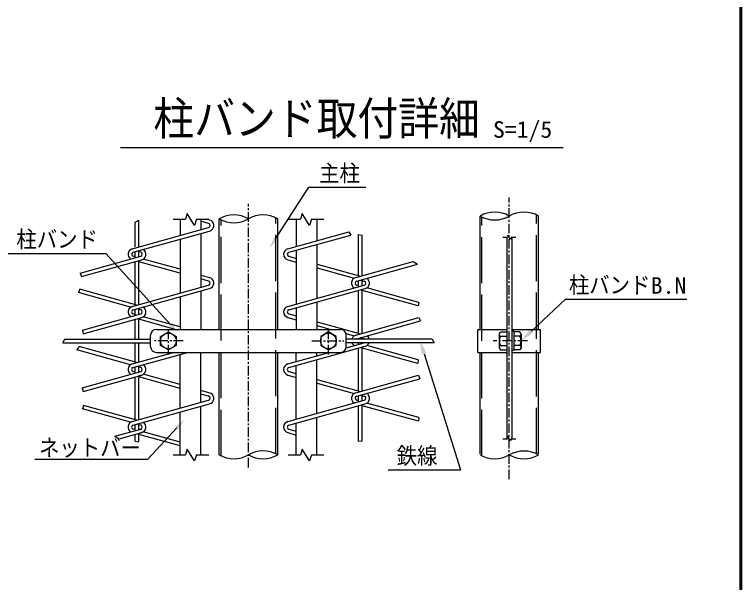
# Model space of a CAD drawing. Units: millimetres, scale not verified, with parts at other scales. Extents: x -4425 to 4425, y -3150 to 3150.
# Drawn here: x 2305 to 4200, y 48 to 1527 of the extents above; entities that cross this region are included whole.
import ezdxf
from ezdxf.enums import TextEntityAlignment as Align

# ---------------------------------------------------------------- set-up
doc = ezdxf.new("R2010")
doc.units = ezdxf.units.MM
doc.header["$LTSCALE"] = 20
doc.linetypes.add('DASHED', pattern=[7.5, 6, -1.5])
doc.linetypes.add('USER1', pattern=[2, 1.25, -0.25, 0.25, -0.25])
for name, color, linetype, lineweight in [('0-0_SUNPOU', 1, 'Continuous', 25), ('0-2_KOUZOU', 7, 'Continuous', 25), ('0-3_AMI', 3, 'Continuous', 25), ('0-4_BUHIN', 7, 'Continuous', 25), ('0-5_BOLT', 3, 'Continuous', 25), ('0-9_WAKU', 7, 'Continuous', 25)]:
    doc.layers.add(name, color=color, linetype=linetype, lineweight=lineweight)
doc.styles.add('ＭＳ ゴシック', font='')
doc.styles.get('ＭＳ ゴシック').set_extended_font_data('MS Gothic')

msp = doc.modelspace()

# ---------------------------------------------------------------- linework, layer by layer
at = {"layer": '0-0_SUNPOU'}
for p, q in [((2580.92, 1181.27), (3735.37, 1181.27)), ((2985.44, 943.26), (3072.61, 1077.18)), ((3072.61, 1077.18), (3221.16, 1077.18)), ((2288.09, 905.27), (2543.33, 905.27)), ((2710.85, 721.24), (2543.33, 905.27)), ((3652.66, 702.96), (3741.04, 786.07)), ((3741.04, 786.07), (4057.88, 786.07)), ((3372.57, 643.55), (3467.61, 341.57)), ((2727.97, 450.52), (2652.34, 369.19)), ((2358.38, 369.19), (2652.34, 369.19)), ((3279.33, 341.57), (3467.61, 341.57))]:
    msp.add_line(p, q, dxfattribs=at)
for points in [[(2989.63, 940.54), (2969.08, 918.12), (2981.25, 945.99)], [(2714.55, 724.61), (2731.05, 699.06), (2707.16, 717.88)], [(3656.95, 698.41), (3625.35, 677.27), (3648.38, 707.52)], [(3366.61, 641.68), (3361.31, 679.32), (3378.53, 645.43)], [(2724.31, 453.93), (2748.4, 472.49), (2731.63, 447.12)]]:
    msp.add_solid(points, dxfattribs=at)
at = {"layer": '0-2_KOUZOU', "color": 1, "linetype": 'USER1'}
for p, q in [((3594.6, 317.5), (3594.6, 1050.52)), ((2914.85, 347.61), (2914.85, 1033.89)), ((2706.29, 642.01), (2706.29, 712.25)), ((3123.41, 642.01), (3123.41, 712.25))]:
    msp.add_line(p, q, dxfattribs=at)
at = {"layer": '0-2_KOUZOU', "color": 3, "linetype": 'DASHED'}
for p, q in [((3666, 382.89), (3666, 1005.01)), ((2843.45, 378.03), (2843.45, 992.69)), ((2986.25, 383.12), (2986.25, 997.79)), ((3523.2, 377.79), (3523.2, 999.91))]:
    msp.add_line(p, q, dxfattribs=at)
at = {"layer": '0-2_KOUZOU'}
for p, q in [((2718.35, 993.97), (2750.85, 993.97)), ((2736.42, 993.97), (2736.42, 951.91)), ((2779.34, 993.97), (2811.58, 993.97)), ((2790.38, 993.97), (2790.37, 966.9)), ((2838.65, 707.27), (2838.65, 995.24)), ((2991.05, 707.27), (2991.05, 995.24)), ((3018.26, 993.97), (3050.77, 993.97)), ((3039.32, 993.97), (3039.32, 923.37)), ((3079.26, 993.97), (3111.5, 993.97)), ((3093.28, 993.97), (3093.28, 938.36)), ((3518.4, 707.27), (3518.4, 1002.46)), ((3670.8, 707.27), (3670.8, 1002.46)), ((2790.37, 956.94), (2790.37, 816.9)), ((2736.42, 941.95), (2736.41, 801.91)), ((3039.32, 913.4), (3039.32, 773.37)), ((3093.28, 928.39), (3093.28, 788.36)), ((2790.37, 806.94), (2790.37, 707.28)), ((2736.41, 791.95), (2736.41, 707.28)), ((3093.28, 778.39), (3093.28, 707.28)), ((3039.32, 763.41), (3039.32, 707.28)), ((2790.37, 516.9), (2790.37, 647.27)), ((2838.65, 380.58), (2838.65, 647.27)), ((2991.05, 380.58), (2991.05, 647.27)), ((3039.32, 623.37), (3039.32, 647.27)), ((3093.28, 638.36), (3093.28, 647.27)), ((3518.4, 382.17), (3518.4, 647.27)), ((3670.8, 382.17), (3670.8, 647.27)), ((2736.41, 501.91), (2736.41, 641.95)), ((3093.28, 488.36), (3093.28, 628.39)), ((3039.32, 473.37), (3039.32, 613.41)), ((2790.37, 380.58), (2790.37, 506.94)), ((2736.42, 380.58), (2736.41, 491.95)), ((3093.28, 380.58), (3093.28, 478.39)), ((3039.32, 380.58), (3039.32, 463.4)), ((2718.35, 380.58), (2750.85, 380.58)), ((2779.34, 380.58), (2811.58, 380.58)), ((3018.26, 380.58), (3050.77, 380.58)), ((3079.26, 380.58), (3111.5, 380.58))]:
    msp.add_line(p, q, dxfattribs=at)
at = {"layer": '0-2_KOUZOU', "color": 3}
for p, q in [((3578.27, 947.27), (3589.88, 947.27)), ((3600.06, 947.27), (3611.57, 947.27)), ((3578.06, 422.69), (3589.67, 422.69)), ((3599.84, 422.69), (3611.35, 422.69))]:
    msp.add_line(p, q, dxfattribs=at)
at = {"layer": '0-2_KOUZOU'}
for points in [[(2779.34, 993.97), (2773.94, 978.02), (2754.71, 1009.08), (2750.85, 993.97)], [(3079.26, 993.97), (3073.86, 978.02), (3054.62, 1009.08), (3050.77, 993.97)], [(2779.34, 380.58), (2773.94, 364.63), (2754.71, 395.69), (2750.85, 380.58)], [(3079.26, 380.58), (3073.86, 364.63), (3054.62, 395.69), (3050.77, 380.58)]]:
    msp.add_lwpolyline(points, dxfattribs=at)
at = {"layer": '0-2_KOUZOU', "color": 3}
for points in [[(3600.06, 947.27), (3598.13, 941.57), (3591.26, 952.67), (3589.88, 947.27)], [(3599.84, 422.69), (3597.91, 417), (3591.04, 428.09), (3589.67, 422.69)]]:
    msp.add_lwpolyline(points, dxfattribs=at)
at = {"layer": '0-2_KOUZOU'}
for centre, start, end in [((2876.75, 929.25), 60, 120), ((2952.95, 929.25), 60, 120), ((3556.5, 936.47), 60, 120), ((3632.7, 936.47), 60, 120), ((2876.75, 1061.23), 240, 300), ((3556.5, 1068.45), 240, 300), ((2876.75, 446.57), 240, 300), ((2952.95, 314.59), 60, 120), ((2952.95, 446.57), 240, 300), ((3556.5, 446.33), 240, 300), ((3632.7, 314.35), 60, 120), ((3632.7, 446.33), 240, 300)]:
    msp.add_arc(centre, 76.2, start, end, dxfattribs=at)
at = {"layer": '0-3_AMI'}
for p, q in [((2619.4, 986.71), (2629, 991.5)), ((2619.4, 922.08), (2619.4, 986.71)), ((2629, 922.08), (2629, 991.5)), ((2811.02, 983.04), (2790.38, 988.78)), ((2817.78, 990.39), (2804.91, 993.97)), ((2611.79, 917.29), (2811.03, 972.64)), ((2614.35, 908.04), (2813.6, 963.39)), ((3017.45, 917.29), (3176.12, 961.37)), ((3020.01, 908.04), (3181.87, 953)), ((3176.12, 961.37), (3181.87, 953)), ((3202.04, 954.23), (3211.64, 952.9)), ((3202.04, 847.07), (3202.04, 954.23)), ((3211.64, 847.07), (3211.64, 952.9)), ((2634.05, 908.04), (2624.2, 910.78)), ((2476.51, 853.88), (2634.05, 897.64)), ((2619.4, 896.24), (2614.35, 897.64)), ((2619.4, 893.57), (2619.4, 909.45)), ((2629, 896.24), (2629, 909.45)), ((3020.01, 897.64), (3039.32, 892.27)), ((2479.65, 844.79), (2636.62, 888.39)), ((2619.4, 772.07), (2619.4, 883.6)), ((2736.64, 853.7), (2628.99, 883.6)), ((2629, 772.07), (2629, 886.27)), ((2736.64, 863.66), (2640.8, 890.28)), ((3017.45, 888.39), (3039.32, 882.31)), ((3093.53, 877.22), (3206.84, 845.74)), ((3194.43, 842.29), (3344.55, 883.99)), ((3196.99, 833.04), (3355.58, 877.09)), ((3344.55, 883.99), (3355.58, 877.09)), ((2476.51, 853.88), (2479.65, 844.79)), ((3093.53, 867.25), (3190.23, 840.39)), ((2817.78, 840.39), (2790.37, 848)), ((2811.02, 833.04), (2790.37, 838.78)), ((3202.04, 818.57), (3202.04, 834.44)), ((3206.84, 835.78), (3216.69, 833.04)), ((3211.64, 821.23), (3211.64, 834.44)), ((2611.78, 767.29), (2811.03, 822.64)), ((3017.45, 767.29), (3216.69, 822.64)), ((3202.04, 821.23), (3196.99, 822.64)), ((3359.05, 777.62), (3223.45, 815.29)), ((2475.73, 811.98), (2472.14, 803.01)), ((2607.59, 765.39), (2472.14, 803.01)), ((2624.2, 770.74), (2475.73, 811.98)), ((2614.35, 758.04), (2813.59, 813.39)), ((3020.01, 758.04), (3219.26, 813.39)), ((3202.04, 697.07), (3202.04, 808.6)), ((3211.64, 697.07), (3211.64, 811.27)), ((3357.16, 768.18), (3211.64, 808.6)), ((3359.05, 777.62), (3357.16, 768.18)), ((2619.4, 743.57), (2619.4, 759.44)), ((2634.05, 758.04), (2624.2, 760.78)), ((2629, 746.23), (2629, 759.44)), ((2482.67, 705.59), (2634.05, 747.64)), ((2619.4, 746.23), (2614.35, 747.64)), ((2736.64, 713.66), (2640.8, 740.28)), ((3020.01, 747.64), (3039.32, 742.27)), ((2484.34, 696.09), (2636.61, 738.39)), ((2619.4, 682.07), (2619.4, 733.6)), ((2723.76, 707.27), (2628.99, 733.6)), ((2629, 682.07), (2629, 736.27)), ((3017.45, 738.39), (3039.32, 732.31)), ((3093.52, 727.22), (3206.84, 695.74)), ((3194.43, 692.29), (3358.81, 737.95)), ((3196.99, 683.04), (3362.93, 729.13)), ((3358.81, 737.95), (3362.93, 729.13)), ((2482.67, 705.59), (2484.34, 696.09)), ((3093.52, 717.25), (3129.45, 707.27)), ((3169.51, 696.15), (3190.23, 690.39)), ((3202.04, 682.07), (3202.04, 684.44)), ((3206.84, 685.78), (3216.69, 683.04)), ((3211.64, 682.07), (3211.64, 684.44)), ((2435.61, 682.07), (2659.91, 682.07)), ((2619.4, 622.07), (2619.4, 672.47)), ((2629, 622.07), (2629, 672.47)), ((3020.01, 608.04), (3219.26, 663.39)), ((3169.78, 659.61), (3216.69, 672.64)), ((3394.09, 682.07), (3169.79, 682.07)), ((3398.57, 672.47), (3169.79, 672.47)), ((3202.04, 671.23), (3196.99, 672.64)), ((3202.04, 668.57), (3202.04, 672.47)), ((3211.64, 671.23), (3211.64, 672.47)), ((3357.28, 628.11), (3223.45, 665.29)), ((3394.09, 682.07), (3398.57, 672.47)), ((2473.95, 662.48), (2467.26, 654.37)), ((2607.59, 615.39), (2467.26, 654.37)), ((2624.2, 620.74), (2473.95, 662.48)), ((2611.78, 617.29), (2719.72, 647.27)), ((2614.35, 608.04), (2755.59, 647.27)), ((3017.45, 617.29), (3125.39, 647.27)), ((3202.04, 547.07), (3202.04, 658.6)), ((3211.64, 547.07), (3211.64, 661.27)), ((3355.94, 618.52), (3211.64, 658.6)), ((3357.28, 628.11), (3355.94, 618.52)), ((2619.4, 593.57), (2619.4, 609.44)), ((2634.05, 608.04), (2624.2, 610.78)), ((2629, 596.23), (2629, 609.44)), ((2481.19, 555.18), (2634.05, 597.64)), ((2483.6, 545.88), (2636.61, 588.39)), ((2619.4, 596.23), (2614.35, 597.64)), ((2634.05, 597.64), (2629, 596.23)), ((2636.61, 588.39), (2629, 586.27)), ((2736.65, 563.65), (2640.79, 590.28)), ((3017.45, 588.39), (3039.56, 582.24)), ((3020.01, 597.64), (3039.56, 592.21)), ((3194.42, 542.29), (3358.13, 587.76)), ((3358.13, 587.76), (3361.46, 578.73)), ((2619.4, 472.07), (2619.4, 583.6)), ((2736.65, 553.69), (2628.98, 583.6)), ((2629, 472.07), (2629, 586.27)), ((3093.52, 577.22), (3206.84, 545.74)), ((3196.99, 533.04), (3361.46, 578.73)), ((2481.19, 555.18), (2483.6, 545.88)), ((3093.52, 567.26), (3190.23, 540.39)), ((2817.77, 540.39), (2790.61, 547.93)), ((2811.01, 533.04), (2790.61, 538.71)), ((3202.04, 518.57), (3202.04, 534.44)), ((3206.84, 535.78), (3216.69, 533.04)), ((3211.64, 521.23), (3211.64, 534.44)), ((2611.78, 467.29), (2811.03, 522.64)), ((2614.35, 458.04), (2813.59, 513.39)), ((3017.45, 467.29), (3216.69, 522.64)), ((3020.01, 458.04), (3219.26, 513.39)), ((3202.04, 521.23), (3196.99, 522.64)), ((3359.17, 477.59), (3223.45, 515.29)), ((2484.88, 509.44), (2481.84, 500.32)), ((2607.59, 465.39), (2481.84, 500.32)), ((2624.2, 470.74), (2484.88, 509.44)), ((3202.04, 415.11), (3202.04, 508.6)), ((3211.64, 416.26), (3211.64, 511.27)), ((3357.92, 467.97), (3211.64, 508.6)), ((3359.17, 477.59), (3357.92, 467.97)), ((2619.4, 443.57), (2619.4, 459.44)), ((2634.05, 458.04), (2624.2, 460.78)), ((2629, 446.24), (2629, 459.44)), ((2566.79, 428.95), (2634.05, 447.64)), ((2577.72, 422.03), (2636.62, 438.39)), ((2619.4, 446.24), (2614.35, 447.64)), ((2634.05, 447.64), (2629, 446.24)), ((2636.62, 438.39), (2629, 436.27)), ((2629, 414.73), (2629, 436.27)), ((2736.65, 413.66), (2640.8, 440.28)), ((3017.45, 438.39), (3039.55, 432.25)), ((3020.01, 447.64), (3039.55, 442.21)), ((2566.79, 428.95), (2577.72, 422.03)), ((2619.4, 416.36), (2619.4, 433.6)), ((2736.65, 403.69), (2628.98, 433.6)), ((2619.4, 416.36), (2629, 414.73)), ((3211.64, 416.26), (3202.04, 415.11))]:
    msp.add_line(p, q, dxfattribs=at)
msp.add_lwpolyline([(2435.61, 682.07), (2431.12, 672.47), (2659.91, 672.47)], dxfattribs=at)
for centre, radius, start, end in [((2809.58, 977.84), 15, 285.52411, 56.80577), ((2809.58, 977.84), 5.4, 285.52411, 74.47589), ((2615.8, 902.84), 15, 105.52411, 236.80577), ((2632.6, 902.84), 15, 285.52411, 56.80577), ((3021.46, 902.84), 15, 105.52411, 254.47589), ((2615.8, 902.84), 5.4, 105.52411, 254.47589), ((2632.6, 902.84), 5.4, 285.52411, 74.47589), ((3021.46, 902.84), 5.4, 105.52411, 254.47589), ((2809.57, 827.84), 15, 285.52411, 56.80577), ((3198.44, 827.84), 15, 105.52411, 236.80577), ((3215.24, 827.84), 15, 285.52411, 56.80577), ((2809.57, 827.84), 5.4, 285.52411, 74.47589), ((3198.44, 827.84), 5.4, 105.52411, 254.47589), ((3215.24, 827.84), 5.4, 285.52411, 74.47589), ((2615.8, 752.84), 15, 105.52411, 236.80577), ((2615.8, 752.84), 5.4, 105.52411, 254.47589), ((2632.6, 752.84), 5.4, 285.52411, 74.47589), ((2632.6, 752.84), 15, 285.52411, 56.80577), ((3021.46, 752.84), 15, 105.52411, 254.47589), ((3021.46, 752.84), 5.4, 105.52411, 254.47589), ((3198.44, 677.84), 15, 105.52411, 163.59634), ((3198.44, 677.84), 5.4, 105.52411, 128.32998), ((3215.24, 677.84), 5.4, 51.67002, 74.47589), ((3215.24, 677.84), 15, 16.40366, 56.80577), ((3198.44, 677.84), 15, 200.95271, 236.80577), ((3215.24, 677.84), 15, 285.52411, 339.04729), ((2615.8, 602.84), 15, 105.52411, 236.80577), ((2615.8, 602.84), 5.4, 105.52411, 254.47589), ((2632.6, 602.84), 5.4, 285.52411, 74.47589), ((2632.6, 602.84), 15, 285.52411, 56.80577), ((3021.46, 602.84), 15, 105.52411, 254.47589), ((3021.46, 602.84), 5.4, 105.52411, 254.47589), ((2809.56, 527.84), 5.4, 285.52411, 74.47589), ((2809.56, 527.84), 15, 285.52411, 56.80577), ((3198.44, 527.84), 15, 105.52411, 236.80577), ((3198.44, 527.84), 5.4, 105.52411, 254.47589), ((3215.24, 527.84), 5.4, 285.52411, 74.47589), ((3215.24, 527.84), 15, 285.52411, 56.80577), ((2615.8, 452.84), 15, 105.52411, 236.80577), ((2615.8, 452.84), 5.4, 105.52411, 254.47589), ((2632.6, 452.84), 5.4, 285.52411, 74.47589), ((2632.6, 452.84), 15, 285.52411, 56.80577), ((3021.46, 452.84), 15, 105.52411, 254.47589), ((3021.46, 452.84), 5.4, 105.52411, 254.47589)]:
    msp.add_arc(centre, radius, start, end, dxfattribs=at)
at = {"layer": '0-4_BUHIN', "color": 3}
for p, q in [((3587.85, 947.27), (3587.85, 422.69)), ((3601.35, 947.27), (3601.35, 422.69))]:
    msp.add_line(p, q, dxfattribs=at)
at = {"layer": '0-4_BUHIN'}
for p, q in [((2674.79, 707.27), (3154.79, 707.27)), ((3601.35, 707.27), (3676.34, 707.27)), ((3676.34, 647.27), (3676.34, 707.27)), ((2659.79, 662.27), (2659.79, 692.27)), ((3169.79, 662.27), (3169.79, 692.27)), ((2674.79, 647.27), (3154.79, 647.27)), ((3512.85, 647.27), (3587.85, 647.27)), ((3601.35, 647.27), (3676.34, 647.27))]:
    msp.add_line(p, q, dxfattribs=at)
at = {"layer": '0-4_BUHIN', "color": 1, "linetype": 'USER1'}
for p, q in [((2744.68, 677.27), (2665.95, 677.27)), ((3080.21, 677.27), (3163.34, 677.27))]:
    msp.add_line(p, q, dxfattribs=at)
at = {"layer": '0-4_BUHIN'}
msp.add_lwpolyline([(3512.85, 647.27), (3512.85, 707.27), (3587.85, 707.27)], dxfattribs=at)
for centre, start, end in [((2674.79, 692.27), 90, 180), ((3154.79, 692.27), 0, 90), ((2674.79, 662.27), 180, 270), ((3154.79, 662.27), 270, 0)]:
    msp.add_arc(centre, 15, start, end, dxfattribs=at)
at = {"layer": '0-5_BOLT'}
for p, q in [((3606.15, 702.47), (3601.35, 702.47)), ((3601.35, 702.47), (3601.35, 652.07)), ((3606.15, 702.47), (3606.15, 652.07)), ((3568.65, 694.91), (3572.04, 700.79)), ((3568.65, 694.91), (3568.65, 659.63)), ((3572.04, 700.79), (3587.85, 700.79)), ((3572.04, 689.27), (3587.85, 689.27)), ((3621.95, 689.27), (3606.15, 689.27)), ((3625.35, 694.91), (3625.35, 659.63)), ((3572.04, 665.27), (3587.85, 665.27)), ((3621.95, 665.27), (3606.15, 665.27)), ((3568.65, 659.63), (3572.04, 653.75)), ((3572.04, 653.75), (3587.85, 653.75)), ((3606.15, 652.07), (3601.35, 652.07))]:
    msp.add_line(p, q, dxfattribs=at)
at = {"layer": '0-5_BOLT', "color": 1, "linetype": 'USER1'}
msp.add_line((3642, 677.27), (3552.7, 677.27), dxfattribs=at)
at = {"layer": '0-5_BOLT'}
for points in [[(2706.29, 653.75), (2685.92, 665.51), (2685.92, 689.03), (2706.29, 700.79), (2726.65, 689.03), (2726.65, 665.51)], [(3123.41, 653.75), (3143.78, 665.51), (3143.78, 689.03), (3123.41, 700.79), (3103.04, 689.03), (3103.04, 665.51)]]:
    msp.add_lwpolyline(points, close=True, dxfattribs=at)
for points in [[(3625.35, 694.91), (3621.95, 700.79), (3606.15, 700.79)], [(3625.35, 659.63), (3621.95, 653.75), (3606.15, 653.75)]]:
    msp.add_lwpolyline(points, dxfattribs=at)
for centre in [(2706.29, 677.27), (3123.41, 677.27)]:
    msp.add_circle(centre, 20.4, dxfattribs=at)
for centre, radius, start, end in [((3574.52, 694.61), 5.88, 177.032, 245.05701), ((3591.55, 677.27), 22.91, 148.40741, 211.59259), ((3619.47, 694.61), 5.88, 294.94299, 2.968), ((3602.44, 677.27), 22.91, 328.40741, 31.59259), ((3574.52, 659.94), 5.88, 114.94299, 182.968), ((3619.47, 659.94), 5.88, 357.032, 65.05701), ((3574.52, 659.94), 5.88, 177.032, 182.968)]:
    msp.add_arc(centre, radius, start, end, dxfattribs=at)
at = {"layer": '0-9_WAKU'}
msp.add_lwpolyline([(-4050.16, 2924.96), (4199.84, 2924.96), (4199.84, -2925.04), (-4050.16, -2925.04)], close=True, dxfattribs=at)
for points in [[(4197.84, 2922.96), (4197.84, -2923.04), (-4048.16, -2923.04)], [(4195.84, 2920.96), (4195.84, -2921.04), (-4046.16, -2921.04)]]:
    msp.add_lwpolyline(points, dxfattribs=at)

# ---------------------------------------------------------------- texts
at = {"layer": '0-0_SUNPOU', "color": 3, "style": 'ＭＳ ゴシック'}
for s, width, p in [('S=1/5', 1.05, (3552.15, 1193.13)), ('主柱', 0.9, (3099.12, 1079.36)), ('柱バンド', 0.9, (2309.94, 907.44)), ('柱バンド', 0.9, (3749.94, 788.24)), ('B.N', 1.05, (3963.41, 787)), ('ネットバー', 0.9, (2368.97, 364.74)), ('鉄線', 0.9, (3301.18, 343.74))]:
    msp.add_text(s, height=43.26, dxfattribs=dict(at, width=width)).set_placement(p, align=Align.BOTTOM_LEFT)
at = {"layer": '0-2_KOUZOU', "style": 'ＭＳ ゴシック', "width": 0.9}
msp.add_text('柱バンド取付詳細', height=86.66, dxfattribs=at).set_placement((2666.95, 1187.28), align=Align.BOTTOM_LEFT)

doc.saveas('drawing.dxf')
